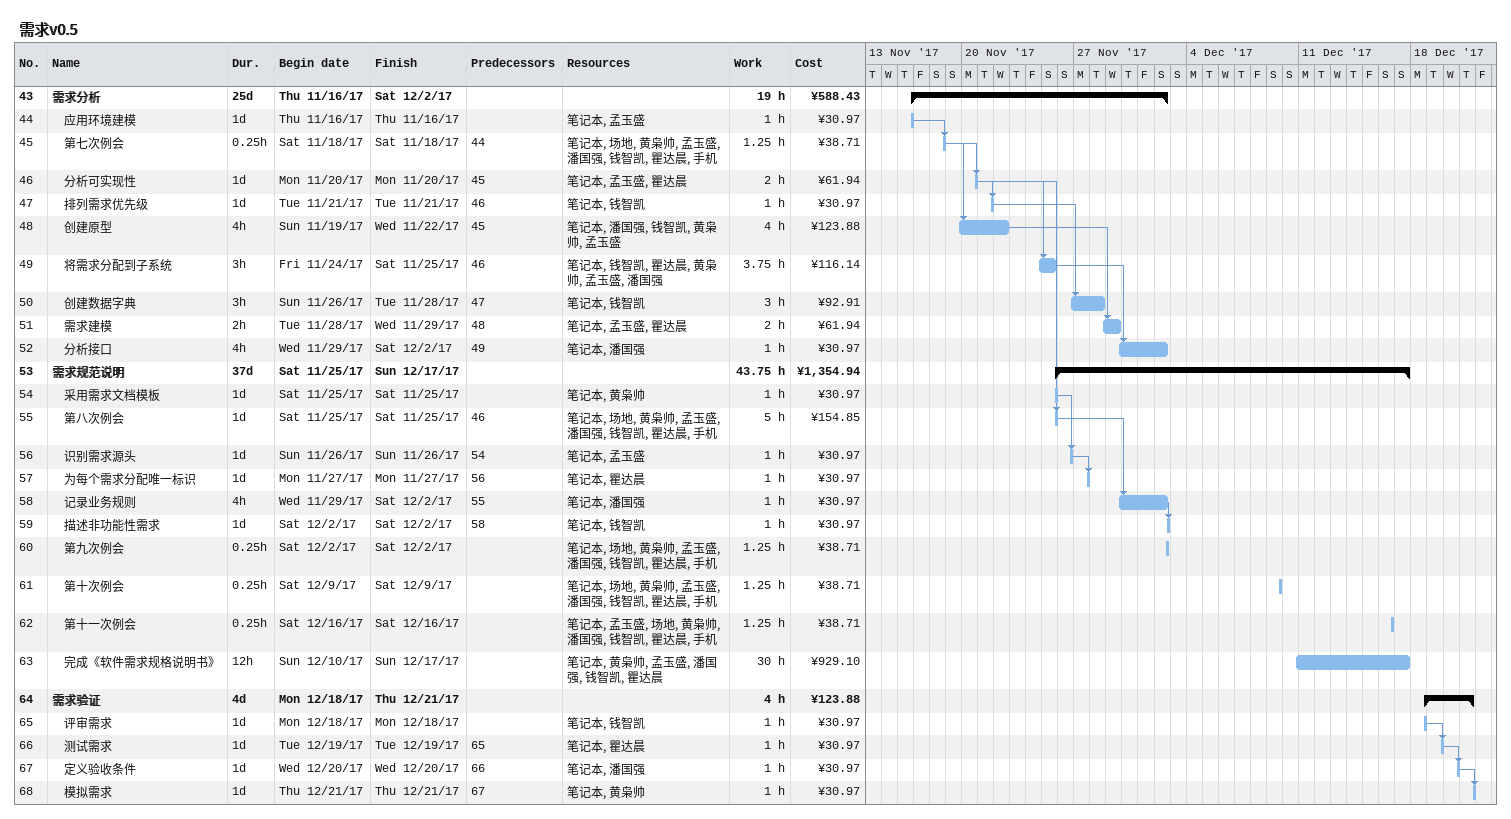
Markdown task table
需求v0.5

| ID | Level | Task | Duration | Start | Finish | Predecessors | Resources | Work (h) | Cost (¥) |
|---|---|---|---|---|---|---|---|---|---|
| 43 | 1 | **需求分析** | 25d | 2017-11-16 | 2017-12-02 |  |  | 19 | 588.43 |
| 44 | 2 | 应用环境建模 | 1d | 2017-11-16 | 2017-11-16 |  | 笔记本, 孟玉盛 | 1 | 30.97 |
| 45 | 2 | 第七次例会 | 0.25h | 2017-11-18 | 2017-11-18 | 44 | 笔记本, 场地, 黄枭帅, 孟玉盛, 潘国强, 钱智凯, 瞿达晨, 手机 | 1.25 | 38.71 |
| 46 | 2 | 分析可实现性 | 1d | 2017-11-20 | 2017-11-20 | 45 | 笔记本, 孟玉盛, 瞿达晨 | 2 | 61.94 |
| 47 | 2 | 排列需求优先级 | 1d | 2017-11-21 | 2017-11-21 | 46 | 笔记本, 钱智凯 | 1 | 30.97 |
| 48 | 2 | 创建原型 | 4h | 2017-11-19 | 2017-11-22 | 45 | 笔记本, 潘国强, 钱智凯, 黄枭帅, 孟玉盛 | 4 | 123.88 |
| 49 | 2 | 将需求分配到子系统 | 3h | 2017-11-24 | 2017-11-25 | 46 | 笔记本, 钱智凯, 瞿达晨, 黄枭帅, 孟玉盛, 潘国强 | 3.75 | 116.14 |
| 50 | 2 | 创建数据字典 | 3h | 2017-11-26 | 2017-11-28 | 47 | 笔记本, 钱智凯 | 3 | 92.91 |
| 51 | 2 | 需求建模 | 2h | 2017-11-28 | 2017-11-29 | 48 | 笔记本, 孟玉盛, 瞿达晨 | 2 | 61.94 |
| 52 | 2 | 分析接口 | 4h | 2017-11-29 | 2017-12-02 | 49 | 笔记本, 潘国强 | 1 | 30.97 |
| 53 | 1 | **需求规范说明** | 37d | 2017-11-25 | 2017-12-17 |  |  | 43.75 | 1354.94 |
| 54 | 2 | 采用需求文档模板 | 1d | 2017-11-25 | 2017-11-25 |  | 笔记本, 黄枭帅 | 1 | 30.97 |
| 55 | 2 | 第八次例会 | 1d | 2017-11-25 | 2017-11-25 | 46 | 笔记本, 场地, 黄枭帅, 孟玉盛, 潘国强, 钱智凯, 瞿达晨, 手机 | 5 | 154.85 |
| 56 | 2 | 识别需求源头 | 1d | 2017-11-26 | 2017-11-26 | 54 | 笔记本, 孟玉盛 | 1 | 30.97 |
| 57 | 2 | 为每个需求分配唯一标识 | 1d | 2017-11-27 | 2017-11-27 | 56 | 笔记本, 瞿达晨 | 1 | 30.97 |
| 58 | 2 | 记录业务规则 | 4h | 2017-11-29 | 2017-12-02 | 55 | 笔记本, 潘国强 | 1 | 30.97 |
| 59 | 2 | 描述非功能性需求 | 1d | 2017-12-02 | 2017-12-02 | 58 | 笔记本, 钱智凯 | 1 | 30.97 |
| 60 | 2 | 第九次例会 | 0.25h | 2017-12-02 | 2017-12-02 |  | 笔记本, 场地, 黄枭帅, 孟玉盛, 潘国强, 钱智凯, 瞿达晨, 手机 | 1.25 | 38.71 |
| 61 | 2 | 第十次例会 | 0.25h | 2017-12-09 | 2017-12-09 |  | 笔记本, 场地, 黄枭帅, 孟玉盛, 潘国强, 钱智凯, 瞿达晨, 手机 | 1.25 | 38.71 |
| 62 | 2 | 第十一次例会 | 0.25h | 2017-12-16 | 2017-12-16 |  | 笔记本, 孟玉盛, 场地, 黄枭帅, 潘国强, 钱智凯, 瞿达晨, 手机 | 1.25 | 38.71 |
| 63 | 2 | 完成《软件需求规格说明书》 | 12h | 2017-12-10 | 2017-12-17 |  | 笔记本, 黄枭帅, 孟玉盛, 潘国强, 钱智凯, 瞿达晨 | 30 | 929.10 |
| 64 | 1 | **需求验证** | 4d | 2017-12-18 | 2017-12-21 |  |  | 4 | 123.88 |
| 65 | 2 | 评审需求 | 1d | 2017-12-18 | 2017-12-18 |  | 笔记本, 钱智凯 | 1 | 30.97 |
| 66 | 2 | 测试需求 | 1d | 2017-12-19 | 2017-12-19 | 65 | 笔记本, 瞿达晨 | 1 | 30.97 |
| 67 | 2 | 定义验收条件 | 1d | 2017-12-20 | 2017-12-20 | 66 | 笔记本, 潘国强 | 1 | 30.97 |
| 68 | 2 | 模拟需求 | 1d | 2017-12-21 | 2017-12-21 | 67 | 笔记本, 黄枭帅 | 1 | 30.97 |
